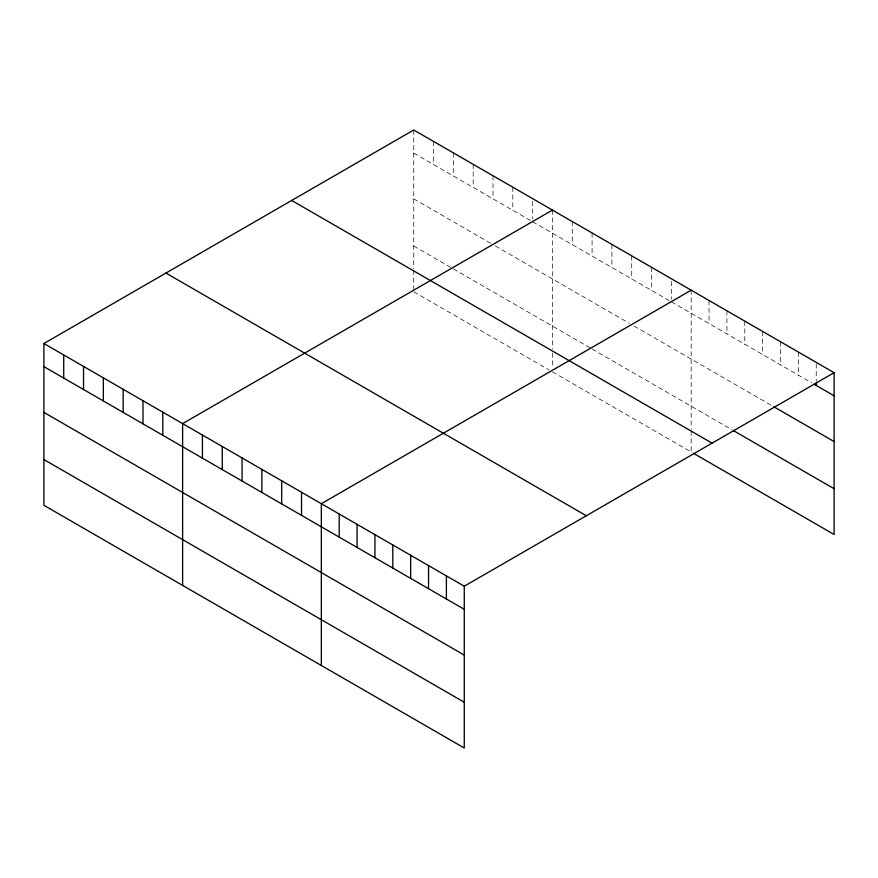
<?xml version="1.0" encoding="UTF-8"?>
<svg xmlns="http://www.w3.org/2000/svg" width="878" height="878" viewBox="0 0 878 878"><rect width="100%" height="100%" fill="white"/><g stroke="black" fill="none" stroke-linecap="round" stroke-linejoin="round"><path stroke-width="0.66" stroke-dasharray="4.39 3.29" d="M413.736 129.999L413.736 268.898M413.736 153.101L530.312 220.4M532.639 221.75L669.025 300.485M671.363 301.834L811.766 382.896M413.736 198.867L490.67 243.283M495.335 245.972L629.394 323.378M634.059 326.067L772.684 406.108M413.736 246.016L452.203 268.229M453.366 268.898L590.927 348.314M592.09 348.994L732.493 430.055M413.736 291.781L548.959 369.857M552.46 371.877L691.173 451.961L691.173 430.429M816.233 363.733L816.233 381.403M798.365 352.067L798.365 375.169M780.498 341.751L780.498 364.853M762.642 331.434L762.642 354.536M744.774 321.118L744.774 344.22M726.907 310.801L726.907 333.903M709.04 300.485L709.04 323.587M691.173 290.179L691.173 429.079M671.363 281.454L671.363 299.113M651.542 267.296L651.542 290.399M631.721 255.849L631.721 278.952M611.911 244.413L611.911 267.516M592.09 232.966L592.09 256.069M572.269 221.53L572.269 244.633M552.46 210.083L552.46 348.994M552.46 353.033L552.46 367.838M532.639 201.358L532.639 219.028M512.818 187.201L512.818 210.303M493.008 175.765L493.008 198.867M473.187 164.318L473.187 187.42M453.366 152.882L453.366 175.984M433.556 141.435L433.556 164.537M413.736 270.248L413.736 289.092"/><path stroke-width="1.32" d="M43.9 343.517L464.264 586.219L464.264 748.001L43.9 505.311L43.9 343.517L413.736 129.999L834.1 372.689L834.1 534.482L693.411 453.257M552.46 210.083L182.624 423.613L182.624 585.396M691.173 290.179L321.337 503.698L321.337 665.491M464.264 586.219L834.1 372.689M814.005 384.191L834.1 395.791M773.803 406.744L834.1 441.557M733.602 430.692L834.1 488.717M291.694 200.458L712.058 443.149M165.942 273.058L586.306 515.748M43.9 366.62L464.264 609.321M43.9 412.386L464.264 655.087M43.9 459.545L464.264 702.235M816.233 382.764L816.233 385.475M446.397 575.902L446.397 599.005M428.53 565.586L428.53 588.688M410.663 555.269L410.663 578.372M392.806 544.953L392.806 568.055M374.939 534.636L374.939 557.739M357.072 524.331L357.072 547.433M339.204 514.014L339.204 537.116M301.527 492.251L301.527 515.353M281.706 480.815L281.706 503.917M261.885 469.379L261.885 492.47M242.076 457.932L242.076 481.034M222.255 446.496L222.255 469.587M202.434 435.049L202.434 458.151M162.803 412.166L162.803 435.269M142.982 400.73L142.982 423.833M123.172 389.283L123.172 412.386M103.352 377.847L103.352 400.95M83.531 366.4L83.531 389.503M63.721 354.964L63.721 378.067"/></g></svg>
